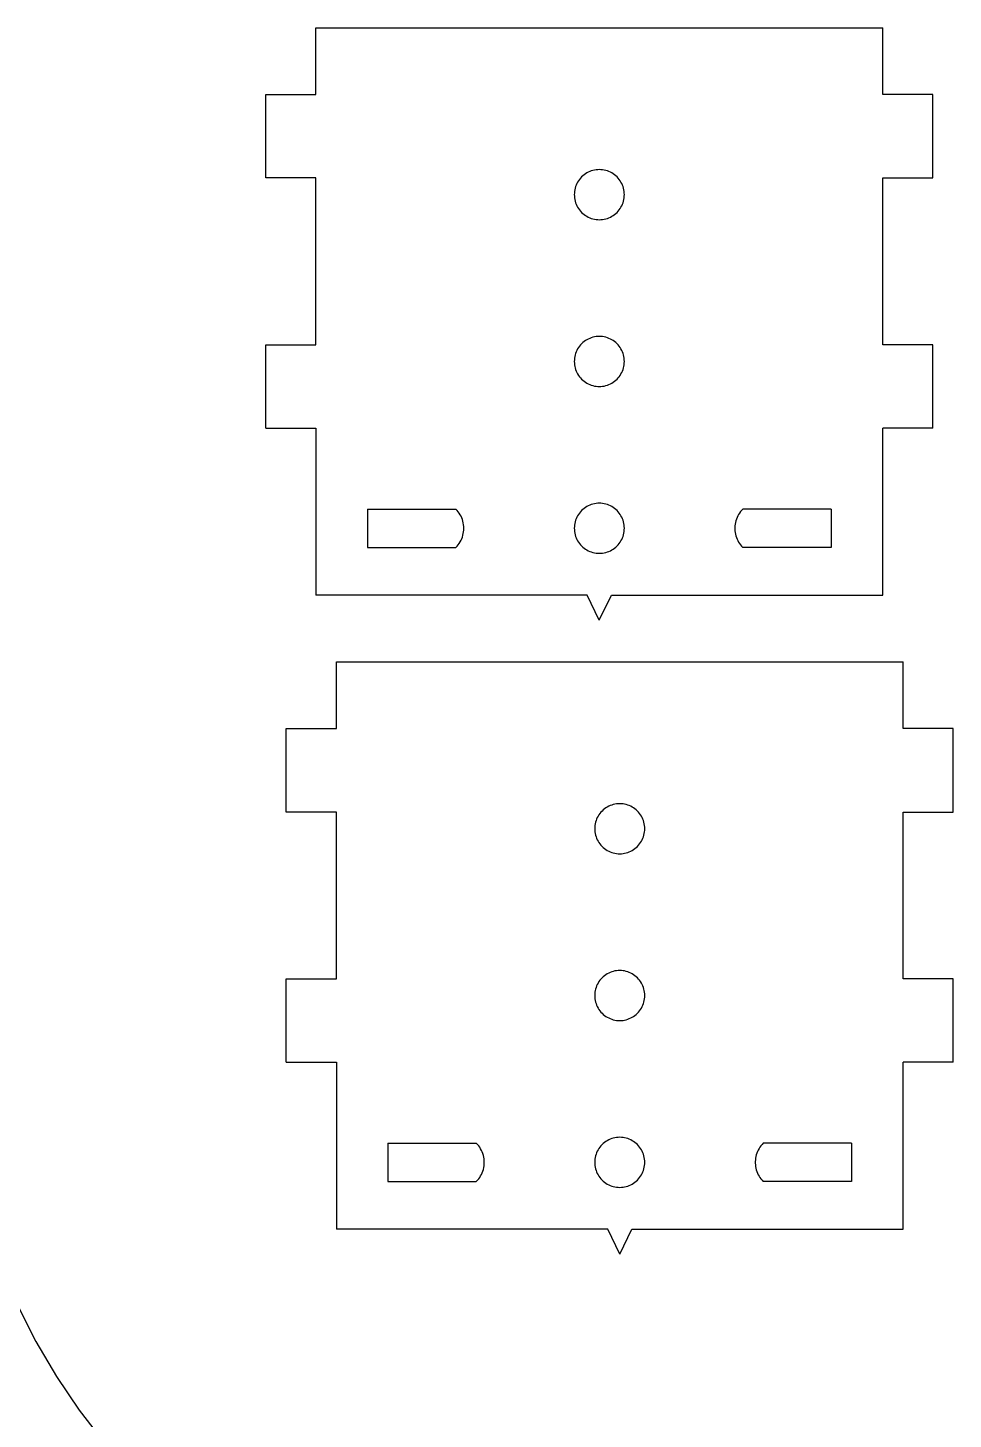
# Model space of a CAD drawing. Extents: x -403 to 403, y -278 to 278.
# Drawn here: x 64.9 to 120.4, y -109.8 to -26.4 of the extents above; entities that cross this region are included whole.
import ezdxf

# ---------------------------------------------------------------- set-up
doc = ezdxf.new("R2010")
doc.units = 0
doc.layers.get('0').update_dxf_attribs({"linetype": 'CONTINUOUS'})

msp = doc.modelspace()

# ---------------------------------------------------------------- linework, layer by layer
for p, q in [((82.215, -26.441), (116.203, -26.441)), ((82.215, -30.441), (82.215, -26.441)), ((116.203, -30.441), (116.203, -26.441)), ((79.215, -30.441), (82.215, -30.441)), ((79.215, -35.441), (79.215, -30.441)), ((119.203, -30.441), (116.203, -30.441)), ((119.203, -35.441), (119.203, -30.441)), ((98.727, -35.02), (98.635, -35.055)), ((98.821, -34.992), (98.727, -35.02)), ((98.916, -34.969), (98.821, -34.992)), ((99.013, -34.953), (98.916, -34.969)), ((99.111, -34.944), (99.013, -34.953)), ((99.209, -34.941), (99.111, -34.944)), ((99.307, -34.944), (99.209, -34.941)), ((99.405, -34.953), (99.307, -34.944)), ((99.501, -34.969), (99.405, -34.953)), ((99.597, -34.992), (99.501, -34.969)), ((99.691, -35.02), (99.597, -34.992)), ((99.783, -35.055), (99.691, -35.02)), ((82.215, -35.441), (79.215, -35.441)), ((82.215, -45.441), (82.215, -35.441)), ((97.864, -35.777), (97.823, -35.867)), ((97.91, -35.691), (97.864, -35.777)), ((97.962, -35.607), (97.91, -35.691)), ((98.019, -35.527), (97.962, -35.607)), ((98.081, -35.452), (98.019, -35.527)), ((98.148, -35.38), (98.081, -35.452)), ((98.22, -35.313), (98.148, -35.38)), ((98.296, -35.251), (98.22, -35.313)), ((98.376, -35.193), (98.296, -35.251)), ((98.459, -35.142), (98.376, -35.193)), ((98.545, -35.095), (98.459, -35.142)), ((98.635, -35.055), (98.545, -35.095)), ((99.872, -35.095), (99.783, -35.055)), ((99.959, -35.142), (99.872, -35.095)), ((100.042, -35.193), (99.959, -35.142)), ((100.122, -35.251), (100.042, -35.193)), ((100.198, -35.313), (100.122, -35.251)), ((100.27, -35.38), (100.198, -35.313)), ((100.337, -35.452), (100.27, -35.38)), ((100.399, -35.527), (100.337, -35.452)), ((100.456, -35.607), (100.399, -35.527)), ((100.508, -35.691), (100.456, -35.607)), ((100.554, -35.777), (100.508, -35.691)), ((100.595, -35.867), (100.554, -35.777)), ((116.203, -45.441), (116.203, -35.441)), ((116.203, -35.441), (119.203, -35.441)), ((97.712, -36.342), (97.709, -36.441)), ((97.709, -36.441), (97.712, -36.539)), ((97.722, -36.245), (97.712, -36.342)), ((97.712, -36.539), (97.722, -36.636)), ((97.738, -36.148), (97.722, -36.245)), ((97.722, -36.636), (97.738, -36.733)), ((97.76, -36.052), (97.738, -36.148)), ((97.788, -35.958), (97.76, -36.052)), ((97.823, -35.867), (97.788, -35.958)), ((100.629, -35.958), (100.595, -35.867)), ((100.658, -36.052), (100.629, -35.958)), ((100.68, -36.148), (100.658, -36.052)), ((100.696, -36.245), (100.68, -36.148)), ((100.68, -36.733), (100.696, -36.636)), ((100.706, -36.342), (100.696, -36.245)), ((100.696, -36.636), (100.706, -36.539)), ((100.709, -36.441), (100.706, -36.342)), ((100.706, -36.539), (100.709, -36.441)), ((97.738, -36.733), (97.76, -36.829)), ((97.76, -36.829), (97.788, -36.923)), ((97.788, -36.923), (97.823, -37.015)), ((97.823, -37.015), (97.864, -37.104)), ((97.864, -37.104), (97.91, -37.191)), ((97.91, -37.191), (97.962, -37.274)), ((97.962, -37.274), (98.019, -37.354)), ((98.019, -37.354), (98.081, -37.43)), ((98.081, -37.43), (98.148, -37.501)), ((98.148, -37.501), (98.22, -37.568)), ((100.198, -37.568), (100.27, -37.501)), ((100.27, -37.501), (100.337, -37.43)), ((100.337, -37.43), (100.399, -37.354)), ((100.399, -37.354), (100.456, -37.274)), ((100.456, -37.274), (100.508, -37.191)), ((100.508, -37.191), (100.554, -37.104)), ((100.554, -37.104), (100.595, -37.015)), ((100.595, -37.015), (100.629, -36.923)), ((100.629, -36.923), (100.658, -36.829)), ((100.658, -36.829), (100.68, -36.733)), ((98.22, -37.568), (98.296, -37.631)), ((98.296, -37.631), (98.376, -37.688)), ((98.376, -37.688), (98.459, -37.74)), ((98.459, -37.74), (98.545, -37.786)), ((98.545, -37.786), (98.635, -37.826)), ((98.635, -37.826), (98.727, -37.861)), ((98.727, -37.861), (98.821, -37.889)), ((98.821, -37.889), (98.916, -37.912)), ((98.916, -37.912), (99.013, -37.928)), ((99.013, -37.928), (99.111, -37.937)), ((99.111, -37.937), (99.209, -37.941)), ((99.209, -37.941), (99.307, -37.937)), ((99.307, -37.937), (99.405, -37.928)), ((99.405, -37.928), (99.501, -37.912)), ((99.501, -37.912), (99.597, -37.889)), ((99.597, -37.889), (99.691, -37.861)), ((99.691, -37.861), (99.783, -37.826)), ((99.783, -37.826), (99.872, -37.786)), ((99.872, -37.786), (99.959, -37.74)), ((99.959, -37.74), (100.042, -37.688)), ((100.042, -37.688), (100.122, -37.631)), ((100.122, -37.631), (100.198, -37.568)), ((98.727, -45.02), (98.635, -45.055)), ((98.821, -44.992), (98.727, -45.02)), ((98.916, -44.969), (98.821, -44.992)), ((99.013, -44.953), (98.916, -44.969)), ((99.111, -44.944), (99.013, -44.953)), ((99.209, -44.941), (99.111, -44.944)), ((99.307, -44.944), (99.209, -44.941)), ((99.405, -44.953), (99.307, -44.944)), ((99.501, -44.969), (99.405, -44.953)), ((99.597, -44.992), (99.501, -44.969)), ((99.691, -45.02), (99.597, -44.992)), ((99.783, -45.055), (99.691, -45.02)), ((79.215, -45.441), (82.215, -45.441)), ((79.215, -50.441), (79.215, -45.441)), ((97.823, -45.867), (97.788, -45.958)), ((97.864, -45.777), (97.823, -45.867)), ((97.91, -45.691), (97.864, -45.777)), ((97.962, -45.607), (97.91, -45.691)), ((98.019, -45.527), (97.962, -45.607)), ((98.081, -45.452), (98.019, -45.527)), ((98.148, -45.38), (98.081, -45.452)), ((98.22, -45.313), (98.148, -45.38)), ((98.296, -45.251), (98.22, -45.313)), ((98.376, -45.193), (98.296, -45.251)), ((98.459, -45.142), (98.376, -45.193)), ((98.545, -45.095), (98.459, -45.142)), ((98.635, -45.055), (98.545, -45.095)), ((99.872, -45.095), (99.783, -45.055)), ((99.959, -45.142), (99.872, -45.095)), ((100.042, -45.193), (99.959, -45.142)), ((100.122, -45.251), (100.042, -45.193)), ((100.198, -45.313), (100.122, -45.251)), ((100.27, -45.38), (100.198, -45.313)), ((100.337, -45.452), (100.27, -45.38)), ((100.399, -45.527), (100.337, -45.452)), ((100.456, -45.607), (100.399, -45.527)), ((100.508, -45.691), (100.456, -45.607)), ((100.554, -45.777), (100.508, -45.691)), ((100.595, -45.867), (100.554, -45.777)), ((100.629, -45.958), (100.595, -45.867)), ((119.203, -45.441), (116.203, -45.441)), ((119.203, -50.441), (119.203, -45.441)), ((97.712, -46.342), (97.709, -46.441)), ((97.709, -46.441), (97.712, -46.539)), ((97.722, -46.245), (97.712, -46.342)), ((97.712, -46.539), (97.722, -46.636)), ((97.738, -46.148), (97.722, -46.245)), ((97.722, -46.636), (97.738, -46.733)), ((97.76, -46.052), (97.738, -46.148)), ((97.788, -45.958), (97.76, -46.052)), ((100.658, -46.052), (100.629, -45.958)), ((100.68, -46.148), (100.658, -46.052)), ((100.696, -46.245), (100.68, -46.148)), ((100.68, -46.733), (100.696, -46.636)), ((100.706, -46.342), (100.696, -46.245)), ((100.696, -46.636), (100.706, -46.539)), ((100.709, -46.441), (100.706, -46.342)), ((100.706, -46.539), (100.709, -46.441)), ((97.738, -46.733), (97.76, -46.829)), ((97.76, -46.829), (97.788, -46.923)), ((97.788, -46.923), (97.823, -47.015)), ((97.823, -47.015), (97.864, -47.104)), ((97.864, -47.104), (97.91, -47.191)), ((97.91, -47.191), (97.962, -47.274)), ((97.962, -47.274), (98.019, -47.354)), ((98.019, -47.354), (98.081, -47.43)), ((98.081, -47.43), (98.148, -47.501)), ((98.148, -47.501), (98.22, -47.568)), ((100.198, -47.568), (100.27, -47.501)), ((100.27, -47.501), (100.337, -47.43)), ((100.337, -47.43), (100.399, -47.354)), ((100.399, -47.354), (100.456, -47.274)), ((100.456, -47.274), (100.508, -47.191)), ((100.508, -47.191), (100.554, -47.104)), ((100.554, -47.104), (100.595, -47.015)), ((100.595, -47.015), (100.629, -46.923)), ((100.629, -46.923), (100.658, -46.829)), ((100.658, -46.829), (100.68, -46.733)), ((98.22, -47.568), (98.296, -47.631)), ((98.296, -47.631), (98.376, -47.688)), ((98.376, -47.688), (98.459, -47.74)), ((98.459, -47.74), (98.545, -47.786)), ((98.545, -47.786), (98.635, -47.826)), ((98.635, -47.826), (98.727, -47.861)), ((98.727, -47.861), (98.821, -47.889)), ((98.821, -47.889), (98.916, -47.912)), ((98.916, -47.912), (99.013, -47.928)), ((99.013, -47.928), (99.111, -47.937)), ((99.111, -47.937), (99.209, -47.941)), ((99.209, -47.941), (99.307, -47.937)), ((99.307, -47.937), (99.405, -47.928)), ((99.405, -47.928), (99.501, -47.912)), ((99.501, -47.912), (99.597, -47.889)), ((99.597, -47.889), (99.691, -47.861)), ((99.691, -47.861), (99.783, -47.826)), ((99.783, -47.826), (99.872, -47.786)), ((99.872, -47.786), (99.959, -47.74)), ((99.959, -47.74), (100.042, -47.688)), ((100.042, -47.688), (100.122, -47.631)), ((100.122, -47.631), (100.198, -47.568)), ((79.215, -50.441), (82.215, -50.441)), ((82.215, -50.441), (82.215, -60.441)), ((116.203, -60.441), (116.203, -50.441)), ((119.203, -50.441), (116.203, -50.441)), ((98.727, -55.02), (98.635, -55.055)), ((98.821, -54.992), (98.727, -55.02)), ((98.916, -54.969), (98.821, -54.992)), ((99.013, -54.953), (98.916, -54.969)), ((99.111, -54.944), (99.013, -54.953)), ((99.209, -54.941), (99.111, -54.944)), ((99.307, -54.944), (99.209, -54.941)), ((99.405, -54.953), (99.307, -54.944)), ((99.501, -54.969), (99.405, -54.953)), ((99.597, -54.992), (99.501, -54.969)), ((99.691, -55.02), (99.597, -54.992)), ((99.783, -55.055), (99.691, -55.02)), ((85.309, -55.291), (85.309, -57.591)), ((85.309, -55.291), (90.609, -55.291)), ((90.682, -55.368), (90.609, -55.291)), ((90.749, -55.45), (90.682, -55.368)), ((90.811, -55.537), (90.749, -55.45)), ((90.867, -55.627), (90.811, -55.537)), ((90.917, -55.721), (90.867, -55.627)), ((90.961, -55.818), (90.917, -55.721)), ((90.999, -55.918), (90.961, -55.818)), ((97.823, -55.867), (97.788, -55.958)), ((97.864, -55.777), (97.823, -55.867)), ((97.91, -55.691), (97.864, -55.777)), ((97.962, -55.607), (97.91, -55.691)), ((98.019, -55.527), (97.962, -55.607)), ((98.081, -55.452), (98.019, -55.527)), ((98.148, -55.38), (98.081, -55.452)), ((98.22, -55.313), (98.148, -55.38)), ((98.296, -55.251), (98.22, -55.313)), ((98.376, -55.193), (98.296, -55.251)), ((98.459, -55.142), (98.376, -55.193)), ((98.545, -55.095), (98.459, -55.142)), ((98.635, -55.055), (98.545, -55.095)), ((99.872, -55.095), (99.783, -55.055)), ((99.959, -55.142), (99.872, -55.095)), ((100.042, -55.193), (99.959, -55.142)), ((100.122, -55.251), (100.042, -55.193)), ((100.198, -55.313), (100.122, -55.251)), ((100.27, -55.38), (100.198, -55.313)), ((100.337, -55.452), (100.27, -55.38)), ((100.399, -55.527), (100.337, -55.452)), ((100.456, -55.607), (100.399, -55.527)), ((100.508, -55.691), (100.456, -55.607)), ((100.554, -55.777), (100.508, -55.691)), ((100.595, -55.867), (100.554, -55.777)), ((100.629, -55.958), (100.595, -55.867)), ((107.466, -55.795), (107.429, -55.89)), ((107.51, -55.702), (107.466, -55.795)), ((107.559, -55.613), (107.51, -55.702)), ((107.614, -55.526), (107.559, -55.613)), ((107.674, -55.444), (107.614, -55.526)), ((107.739, -55.365), (107.674, -55.444)), ((107.809, -55.291), (107.739, -55.365)), ((113.109, -55.291), (107.809, -55.291)), ((113.109, -55.291), (113.109, -57.591)), ((91.03, -56.02), (90.999, -55.918)), ((91.054, -56.123), (91.03, -56.02)), ((91.071, -56.228), (91.054, -56.123)), ((91.054, -56.758), (91.071, -56.653)), ((91.082, -56.334), (91.071, -56.228)), ((91.071, -56.653), (91.082, -56.547)), ((91.085, -56.441), (91.082, -56.334)), ((91.082, -56.547), (91.085, -56.441)), ((97.712, -56.342), (97.709, -56.441)), ((97.709, -56.441), (97.712, -56.539)), ((97.722, -56.245), (97.712, -56.342)), ((97.712, -56.539), (97.722, -56.636)), ((97.738, -56.148), (97.722, -56.245)), ((97.722, -56.636), (97.738, -56.733)), ((97.76, -56.052), (97.738, -56.148)), ((97.788, -55.958), (97.76, -56.052)), ((100.658, -56.052), (100.629, -55.958)), ((100.68, -56.148), (100.658, -56.052)), ((100.696, -56.245), (100.68, -56.148)), ((100.68, -56.733), (100.696, -56.636)), ((100.706, -56.342), (100.696, -56.245)), ((100.696, -56.636), (100.706, -56.539)), ((100.709, -56.441), (100.706, -56.342)), ((100.706, -56.539), (100.709, -56.441)), ((107.34, -56.287), (107.333, -56.389)), ((107.333, -56.389), (107.333, -56.492)), ((107.333, -56.492), (107.34, -56.594)), ((107.353, -56.186), (107.34, -56.287)), ((107.34, -56.594), (107.353, -56.695)), ((107.372, -56.086), (107.353, -56.186)), ((107.353, -56.695), (107.372, -56.795)), ((107.397, -55.987), (107.372, -56.086)), ((107.429, -55.89), (107.397, -55.987)), ((90.609, -57.591), (90.682, -57.513)), ((90.682, -57.513), (90.749, -57.431)), ((90.749, -57.431), (90.811, -57.344)), ((90.811, -57.344), (90.867, -57.254)), ((90.867, -57.254), (90.917, -57.16)), ((90.917, -57.16), (90.961, -57.063)), ((90.961, -57.063), (90.999, -56.963)), ((90.999, -56.963), (91.03, -56.861)), ((91.03, -56.861), (91.054, -56.758)), ((97.738, -56.733), (97.76, -56.829)), ((97.76, -56.829), (97.788, -56.923)), ((97.788, -56.923), (97.823, -57.015)), ((97.823, -57.015), (97.864, -57.104)), ((97.864, -57.104), (97.91, -57.191)), ((97.91, -57.191), (97.962, -57.274)), ((97.962, -57.274), (98.019, -57.354)), ((98.019, -57.354), (98.081, -57.43)), ((98.081, -57.43), (98.148, -57.501)), ((98.148, -57.501), (98.22, -57.568)), ((100.198, -57.568), (100.27, -57.501)), ((100.27, -57.501), (100.337, -57.43)), ((100.337, -57.43), (100.399, -57.354)), ((100.399, -57.354), (100.456, -57.274)), ((100.456, -57.274), (100.508, -57.191)), ((100.508, -57.191), (100.554, -57.104)), ((100.554, -57.104), (100.595, -57.015)), ((100.595, -57.015), (100.629, -56.923)), ((100.629, -56.923), (100.658, -56.829)), ((100.658, -56.829), (100.68, -56.733)), ((107.372, -56.795), (107.397, -56.894)), ((107.397, -56.894), (107.429, -56.991)), ((107.429, -56.991), (107.466, -57.086)), ((107.466, -57.086), (107.51, -57.179)), ((107.51, -57.179), (107.559, -57.268)), ((107.559, -57.268), (107.614, -57.355)), ((107.614, -57.355), (107.674, -57.437)), ((107.674, -57.437), (107.739, -57.516)), ((107.739, -57.516), (107.809, -57.591)), ((85.309, -57.591), (90.609, -57.591)), ((98.22, -57.568), (98.296, -57.631)), ((98.296, -57.631), (98.376, -57.688)), ((98.376, -57.688), (98.459, -57.74)), ((98.459, -57.74), (98.545, -57.786)), ((98.545, -57.786), (98.635, -57.826)), ((98.635, -57.826), (98.727, -57.861)), ((98.727, -57.861), (98.821, -57.889)), ((98.821, -57.889), (98.916, -57.912)), ((98.916, -57.912), (99.013, -57.928)), ((99.013, -57.928), (99.111, -57.937)), ((99.111, -57.937), (99.209, -57.941)), ((99.209, -57.941), (99.307, -57.937)), ((99.307, -57.937), (99.405, -57.928)), ((99.405, -57.928), (99.501, -57.912)), ((99.501, -57.912), (99.597, -57.889)), ((99.597, -57.889), (99.691, -57.861)), ((99.691, -57.861), (99.783, -57.826)), ((99.783, -57.826), (99.872, -57.786)), ((99.872, -57.786), (99.959, -57.74)), ((99.959, -57.74), (100.042, -57.688)), ((100.042, -57.688), (100.122, -57.631)), ((100.122, -57.631), (100.198, -57.568)), ((113.109, -57.591), (107.809, -57.591)), ((98.488, -60.441), (82.215, -60.441)), ((99.209, -61.941), (98.488, -60.441)), ((99.209, -61.941), (99.93, -60.441)), ((99.93, -60.441), (116.203, -60.441)), ((83.44, -64.449), (117.427, -64.449)), ((83.44, -68.449), (83.44, -64.449)), ((117.427, -68.449), (117.427, -64.449)), ((80.44, -68.449), (83.44, -68.449)), ((80.44, -73.449), (80.44, -68.449)), ((120.427, -68.449), (117.427, -68.449)), ((120.427, -73.449), (120.427, -68.449)), ((99.373, -73.389), (99.306, -73.46)), ((99.444, -73.322), (99.373, -73.389)), ((99.52, -73.259), (99.444, -73.322)), ((99.6, -73.202), (99.52, -73.259)), ((99.683, -73.15), (99.6, -73.202)), ((99.77, -73.104), (99.683, -73.15)), ((99.859, -73.064), (99.77, -73.104)), ((99.951, -73.029), (99.859, -73.064)), ((100.045, -73.001), (99.951, -73.029)), ((100.141, -72.978), (100.045, -73.001)), ((100.238, -72.962), (100.141, -72.978)), ((100.335, -72.953), (100.238, -72.962)), ((100.433, -72.949), (100.335, -72.953)), ((100.532, -72.953), (100.433, -72.949)), ((100.629, -72.962), (100.532, -72.953)), ((100.726, -72.978), (100.629, -72.962)), ((100.822, -73.001), (100.726, -72.978)), ((100.916, -73.029), (100.822, -73.001)), ((101.007, -73.064), (100.916, -73.029)), ((101.097, -73.104), (101.007, -73.064)), ((101.183, -73.15), (101.097, -73.104)), ((101.267, -73.202), (101.183, -73.15)), ((101.347, -73.259), (101.267, -73.202)), ((101.422, -73.322), (101.347, -73.259)), ((101.494, -73.389), (101.422, -73.322)), ((101.561, -73.46), (101.494, -73.389)), ((83.44, -73.449), (80.44, -73.449)), ((83.44, -83.449), (83.44, -73.449)), ((98.962, -74.157), (98.946, -74.254)), ((98.985, -74.061), (98.962, -74.157)), ((99.013, -73.967), (98.985, -74.061)), ((99.048, -73.875), (99.013, -73.967)), ((99.088, -73.786), (99.048, -73.875)), ((99.134, -73.699), (99.088, -73.786)), ((99.186, -73.616), (99.134, -73.699)), ((99.243, -73.536), (99.186, -73.616)), ((99.306, -73.46), (99.243, -73.536)), ((101.623, -73.536), (101.561, -73.46)), ((101.681, -73.616), (101.623, -73.536)), ((101.732, -73.699), (101.681, -73.616)), ((101.779, -73.786), (101.732, -73.699)), ((101.819, -73.875), (101.779, -73.786)), ((101.854, -73.967), (101.819, -73.875)), ((101.882, -74.061), (101.854, -73.967)), ((101.905, -74.157), (101.882, -74.061)), ((101.921, -74.254), (101.905, -74.157)), ((117.427, -83.449), (117.427, -73.449)), ((117.427, -73.449), (120.427, -73.449)), ((98.937, -74.351), (98.933, -74.449)), ((98.933, -74.449), (98.937, -74.548)), ((98.946, -74.254), (98.937, -74.351)), ((98.937, -74.548), (98.946, -74.645)), ((98.946, -74.645), (98.962, -74.742)), ((98.962, -74.742), (98.985, -74.838)), ((98.985, -74.838), (99.013, -74.932)), ((99.013, -74.932), (99.048, -75.023)), ((99.048, -75.023), (99.088, -75.113)), ((101.779, -75.113), (101.819, -75.023)), ((101.819, -75.023), (101.854, -74.932)), ((101.854, -74.932), (101.882, -74.838)), ((101.882, -74.838), (101.905, -74.742)), ((101.905, -74.742), (101.921, -74.645)), ((101.93, -74.351), (101.921, -74.254)), ((101.921, -74.645), (101.93, -74.548)), ((101.933, -74.449), (101.93, -74.351)), ((101.93, -74.548), (101.933, -74.449)), ((99.088, -75.113), (99.134, -75.199)), ((99.134, -75.199), (99.186, -75.283)), ((99.186, -75.283), (99.243, -75.363)), ((99.243, -75.363), (99.306, -75.438)), ((99.306, -75.438), (99.373, -75.51)), ((99.373, -75.51), (99.444, -75.577)), ((99.444, -75.577), (99.52, -75.639)), ((99.52, -75.639), (99.6, -75.697)), ((99.6, -75.697), (99.683, -75.748)), ((99.683, -75.748), (99.77, -75.795)), ((99.77, -75.795), (99.859, -75.835)), ((99.859, -75.835), (99.951, -75.87)), ((99.951, -75.87), (100.045, -75.898)), ((100.822, -75.898), (100.916, -75.87)), ((100.916, -75.87), (101.007, -75.835)), ((101.007, -75.835), (101.097, -75.795)), ((101.097, -75.795), (101.183, -75.748)), ((101.183, -75.748), (101.267, -75.697)), ((101.267, -75.697), (101.347, -75.639)), ((101.347, -75.639), (101.422, -75.577)), ((101.422, -75.577), (101.494, -75.51)), ((101.494, -75.51), (101.561, -75.438)), ((101.561, -75.438), (101.623, -75.363)), ((101.623, -75.363), (101.681, -75.283)), ((101.681, -75.283), (101.732, -75.199)), ((101.732, -75.199), (101.779, -75.113)), ((100.045, -75.898), (100.141, -75.921)), ((100.141, -75.921), (100.238, -75.937)), ((100.238, -75.937), (100.335, -75.946)), ((100.335, -75.946), (100.433, -75.949)), ((100.433, -75.949), (100.532, -75.946)), ((100.532, -75.946), (100.629, -75.937)), ((100.629, -75.937), (100.726, -75.921)), ((100.726, -75.921), (100.822, -75.898)), ((99.373, -83.389), (99.306, -83.46)), ((99.444, -83.322), (99.373, -83.389)), ((99.52, -83.259), (99.444, -83.322)), ((99.6, -83.202), (99.52, -83.259)), ((99.683, -83.15), (99.6, -83.202)), ((99.77, -83.104), (99.683, -83.15)), ((99.859, -83.064), (99.77, -83.104)), ((99.951, -83.029), (99.859, -83.064)), ((100.045, -83.001), (99.951, -83.029)), ((100.141, -82.978), (100.045, -83.001)), ((100.238, -82.962), (100.141, -82.978)), ((100.335, -82.953), (100.238, -82.962)), ((100.433, -82.949), (100.335, -82.953)), ((100.532, -82.953), (100.433, -82.949)), ((100.629, -82.962), (100.532, -82.953)), ((100.726, -82.978), (100.629, -82.962)), ((100.822, -83.001), (100.726, -82.978)), ((100.916, -83.029), (100.822, -83.001)), ((101.007, -83.064), (100.916, -83.029)), ((101.097, -83.104), (101.007, -83.064)), ((101.183, -83.15), (101.097, -83.104)), ((101.267, -83.202), (101.183, -83.15)), ((101.347, -83.259), (101.267, -83.202)), ((101.422, -83.322), (101.347, -83.259)), ((101.494, -83.389), (101.422, -83.322)), ((101.561, -83.46), (101.494, -83.389)), ((80.44, -83.449), (83.44, -83.449)), ((80.44, -88.449), (80.44, -83.449)), ((98.962, -84.157), (98.946, -84.254)), ((98.985, -84.061), (98.962, -84.157)), ((99.013, -83.967), (98.985, -84.061)), ((99.048, -83.875), (99.013, -83.967)), ((99.088, -83.786), (99.048, -83.875)), ((99.134, -83.699), (99.088, -83.786)), ((99.186, -83.616), (99.134, -83.699)), ((99.243, -83.536), (99.186, -83.616)), ((99.306, -83.46), (99.243, -83.536)), ((101.623, -83.536), (101.561, -83.46)), ((101.681, -83.616), (101.623, -83.536)), ((101.732, -83.699), (101.681, -83.616)), ((101.779, -83.786), (101.732, -83.699)), ((101.819, -83.875), (101.779, -83.786)), ((101.854, -83.967), (101.819, -83.875)), ((101.882, -84.061), (101.854, -83.967)), ((101.905, -84.157), (101.882, -84.061)), ((101.921, -84.254), (101.905, -84.157)), ((120.427, -83.449), (117.427, -83.449)), ((120.427, -88.449), (120.427, -83.449)), ((98.937, -84.351), (98.933, -84.449)), ((98.933, -84.449), (98.937, -84.548)), ((98.946, -84.254), (98.937, -84.351)), ((98.937, -84.548), (98.946, -84.645)), ((98.946, -84.645), (98.962, -84.742)), ((98.962, -84.742), (98.985, -84.838)), ((98.985, -84.838), (99.013, -84.932)), ((99.013, -84.932), (99.048, -85.023)), ((99.048, -85.023), (99.088, -85.113)), ((101.779, -85.113), (101.819, -85.023)), ((101.819, -85.023), (101.854, -84.932)), ((101.854, -84.932), (101.882, -84.838)), ((101.882, -84.838), (101.905, -84.742)), ((101.905, -84.742), (101.921, -84.645)), ((101.93, -84.351), (101.921, -84.254)), ((101.921, -84.645), (101.93, -84.548)), ((101.933, -84.449), (101.93, -84.351)), ((101.93, -84.548), (101.933, -84.449)), ((99.088, -85.113), (99.134, -85.199)), ((99.134, -85.199), (99.186, -85.283)), ((99.186, -85.283), (99.243, -85.363)), ((99.243, -85.363), (99.306, -85.438)), ((99.306, -85.438), (99.373, -85.51)), ((99.373, -85.51), (99.444, -85.577)), ((99.444, -85.577), (99.52, -85.639)), ((99.52, -85.639), (99.6, -85.697)), ((99.6, -85.697), (99.683, -85.748)), ((99.683, -85.748), (99.77, -85.795)), ((99.77, -85.795), (99.859, -85.835)), ((99.859, -85.835), (99.951, -85.87)), ((99.951, -85.87), (100.045, -85.898)), ((100.045, -85.898), (100.141, -85.921)), ((100.726, -85.921), (100.822, -85.898)), ((100.822, -85.898), (100.916, -85.87)), ((100.916, -85.87), (101.007, -85.835)), ((101.007, -85.835), (101.097, -85.795)), ((101.097, -85.795), (101.183, -85.748)), ((101.183, -85.748), (101.267, -85.697)), ((101.267, -85.697), (101.347, -85.639)), ((101.347, -85.639), (101.422, -85.577)), ((101.422, -85.577), (101.494, -85.51)), ((101.494, -85.51), (101.561, -85.438)), ((101.561, -85.438), (101.623, -85.363)), ((101.623, -85.363), (101.681, -85.283)), ((101.681, -85.283), (101.732, -85.199)), ((101.732, -85.199), (101.779, -85.113)), ((100.141, -85.921), (100.238, -85.937)), ((100.238, -85.937), (100.335, -85.946)), ((100.335, -85.946), (100.433, -85.949)), ((100.433, -85.949), (100.532, -85.946)), ((100.532, -85.946), (100.629, -85.937)), ((100.629, -85.937), (100.726, -85.921)), ((80.44, -88.449), (83.44, -88.449)), ((83.44, -88.449), (83.44, -98.449)), ((117.427, -98.449), (117.427, -88.449)), ((120.427, -88.449), (117.427, -88.449)), ((86.533, -93.299), (86.533, -95.599)), ((86.533, -93.299), (91.833, -93.299)), ((91.906, -93.377), (91.833, -93.299)), ((91.974, -93.459), (91.906, -93.377)), ((99.373, -93.389), (99.306, -93.46)), ((99.444, -93.322), (99.373, -93.389)), ((99.52, -93.259), (99.444, -93.322)), ((99.6, -93.202), (99.52, -93.259)), ((99.683, -93.15), (99.6, -93.202)), ((99.77, -93.104), (99.683, -93.15)), ((99.859, -93.064), (99.77, -93.104)), ((99.951, -93.029), (99.859, -93.064)), ((100.045, -93.001), (99.951, -93.029)), ((100.141, -92.978), (100.045, -93.001)), ((100.238, -92.962), (100.141, -92.978)), ((100.335, -92.953), (100.238, -92.962)), ((100.433, -92.949), (100.335, -92.953)), ((100.532, -92.953), (100.433, -92.949)), ((100.629, -92.962), (100.532, -92.953)), ((100.726, -92.978), (100.629, -92.962)), ((100.822, -93.001), (100.726, -92.978)), ((100.916, -93.029), (100.822, -93.001)), ((101.007, -93.064), (100.916, -93.029)), ((101.097, -93.104), (101.007, -93.064)), ((101.183, -93.15), (101.097, -93.104)), ((101.267, -93.202), (101.183, -93.15)), ((101.347, -93.259), (101.267, -93.202)), ((101.422, -93.322), (101.347, -93.259)), ((101.494, -93.389), (101.422, -93.322)), ((101.561, -93.46), (101.494, -93.389)), ((108.964, -93.374), (108.898, -93.453)), ((109.033, -93.299), (108.964, -93.374)), ((114.333, -93.299), (109.033, -93.299)), ((114.333, -93.299), (114.333, -95.599)), ((92.036, -93.546), (91.974, -93.459)), ((92.092, -93.636), (92.036, -93.546)), ((92.142, -93.73), (92.092, -93.636)), ((92.186, -93.827), (92.142, -93.73)), ((92.223, -93.927), (92.186, -93.827)), ((92.254, -94.029), (92.223, -93.927)), ((92.279, -94.132), (92.254, -94.029)), ((92.296, -94.237), (92.279, -94.132)), ((92.306, -94.343), (92.296, -94.237)), ((98.962, -94.157), (98.946, -94.254)), ((98.985, -94.061), (98.962, -94.157)), ((99.013, -93.967), (98.985, -94.061)), ((99.048, -93.875), (99.013, -93.967)), ((99.088, -93.786), (99.048, -93.875)), ((99.134, -93.699), (99.088, -93.786)), ((99.186, -93.616), (99.134, -93.699)), ((99.243, -93.536), (99.186, -93.616)), ((99.306, -93.46), (99.243, -93.536)), ((101.623, -93.536), (101.561, -93.46)), ((101.681, -93.616), (101.623, -93.536)), ((101.732, -93.699), (101.681, -93.616)), ((101.779, -93.786), (101.732, -93.699)), ((101.819, -93.875), (101.779, -93.786)), ((101.854, -93.967), (101.819, -93.875)), ((101.882, -94.061), (101.854, -93.967)), ((101.905, -94.157), (101.882, -94.061)), ((101.921, -94.254), (101.905, -94.157)), ((108.577, -94.195), (108.564, -94.296)), ((108.596, -94.095), (108.577, -94.195)), ((108.622, -93.996), (108.596, -94.095)), ((108.653, -93.899), (108.622, -93.996)), ((108.691, -93.804), (108.653, -93.899)), ((108.734, -93.711), (108.691, -93.804)), ((108.784, -93.622), (108.734, -93.711)), ((108.838, -93.535), (108.784, -93.622)), ((108.898, -93.453), (108.838, -93.535)), ((92.142, -95.169), (92.186, -95.072)), ((92.186, -95.072), (92.223, -94.972)), ((92.223, -94.972), (92.254, -94.87)), ((92.254, -94.87), (92.279, -94.767)), ((92.279, -94.767), (92.296, -94.662)), ((92.296, -94.662), (92.306, -94.556)), ((92.31, -94.449), (92.306, -94.343)), ((92.306, -94.556), (92.31, -94.449)), ((98.937, -94.351), (98.933, -94.449)), ((98.933, -94.449), (98.937, -94.548)), ((98.946, -94.254), (98.937, -94.351)), ((98.937, -94.548), (98.946, -94.645)), ((98.946, -94.645), (98.962, -94.742)), ((98.962, -94.742), (98.985, -94.838)), ((98.985, -94.838), (99.013, -94.932)), ((99.013, -94.932), (99.048, -95.023)), ((99.048, -95.023), (99.088, -95.113)), ((101.779, -95.113), (101.819, -95.023)), ((101.819, -95.023), (101.854, -94.932)), ((101.854, -94.932), (101.882, -94.838)), ((101.882, -94.838), (101.905, -94.742)), ((101.905, -94.742), (101.921, -94.645)), ((101.93, -94.351), (101.921, -94.254)), ((101.921, -94.645), (101.93, -94.548)), ((101.933, -94.449), (101.93, -94.351)), ((101.93, -94.548), (101.933, -94.449)), ((108.564, -94.296), (108.558, -94.398)), ((108.558, -94.398), (108.558, -94.501)), ((108.558, -94.501), (108.564, -94.602)), ((108.564, -94.602), (108.577, -94.704)), ((108.577, -94.704), (108.596, -94.804)), ((108.596, -94.804), (108.622, -94.903)), ((108.622, -94.903), (108.653, -95)), ((108.653, -95), (108.691, -95.095)), ((86.533, -95.599), (91.833, -95.599)), ((91.833, -95.599), (91.906, -95.522)), ((91.906, -95.522), (91.974, -95.439)), ((91.974, -95.439), (92.036, -95.353)), ((92.036, -95.353), (92.092, -95.263)), ((92.092, -95.263), (92.142, -95.169)), ((99.088, -95.113), (99.134, -95.199)), ((99.134, -95.199), (99.186, -95.283)), ((99.186, -95.283), (99.243, -95.363)), ((99.243, -95.363), (99.306, -95.438)), ((99.306, -95.438), (99.373, -95.51)), ((99.373, -95.51), (99.444, -95.577)), ((99.444, -95.577), (99.52, -95.639)), ((99.52, -95.639), (99.6, -95.697)), ((99.6, -95.697), (99.683, -95.748)), ((99.683, -95.748), (99.77, -95.795)), ((99.77, -95.795), (99.859, -95.835)), ((99.859, -95.835), (99.951, -95.87)), ((99.951, -95.87), (100.045, -95.898)), ((100.045, -95.898), (100.141, -95.921)), ((100.726, -95.921), (100.822, -95.898)), ((100.822, -95.898), (100.916, -95.87)), ((100.916, -95.87), (101.007, -95.835)), ((101.007, -95.835), (101.097, -95.795)), ((101.097, -95.795), (101.183, -95.748)), ((101.183, -95.748), (101.267, -95.697)), ((101.267, -95.697), (101.347, -95.639)), ((101.347, -95.639), (101.422, -95.577)), ((101.422, -95.577), (101.494, -95.51)), ((101.494, -95.51), (101.561, -95.438)), ((101.561, -95.438), (101.623, -95.363)), ((101.623, -95.363), (101.681, -95.283)), ((101.681, -95.283), (101.732, -95.199)), ((101.732, -95.199), (101.779, -95.113)), ((108.691, -95.095), (108.734, -95.188)), ((108.734, -95.188), (108.784, -95.277)), ((108.784, -95.277), (108.838, -95.364)), ((108.838, -95.364), (108.898, -95.446)), ((108.898, -95.446), (108.964, -95.525)), ((108.964, -95.525), (109.033, -95.599)), ((114.333, -95.599), (109.033, -95.599)), ((100.141, -95.921), (100.238, -95.937)), ((100.238, -95.937), (100.335, -95.946)), ((100.335, -95.946), (100.433, -95.949)), ((100.433, -95.949), (100.532, -95.946)), ((100.532, -95.946), (100.629, -95.937)), ((100.629, -95.937), (100.726, -95.921)), ((99.712, -98.449), (83.44, -98.449)), ((100.433, -99.949), (99.712, -98.449)), ((100.433, -99.949), (101.155, -98.449)), ((101.155, -98.449), (117.427, -98.449)), ((64.327, -103.001), (65.421, -105.183)), ((65.421, -105.183), (66.653, -107.291)), ((66.653, -107.291), (68.019, -109.314)), ((68.019, -109.314), (69.513, -111.245))]:
    msp.add_line(p, q)

doc.saveas('drawing.dxf')
